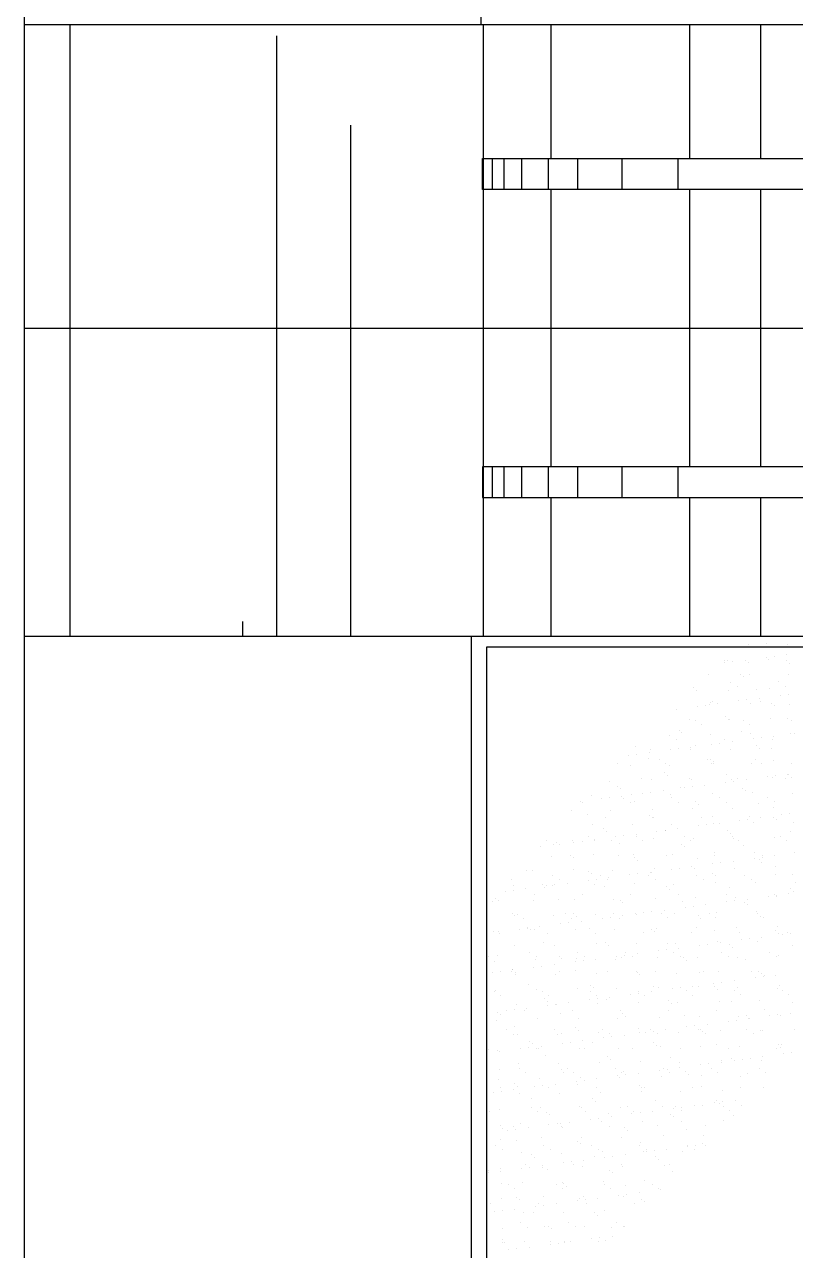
# Model space of a CAD drawing. Header units: inches. Extents: x 8.4 to 50.9, y 14.4 to 39.2.
# Drawn here: x 9.5784 to 9.8285, y 25.3516 to 25.7495 of the extents above; entities that cross this region are included whole.
import ezdxf

# ---------------------------------------------------------------- set-up
doc = ezdxf.new("R2010")
doc.units = ezdxf.units.IN
doc.header["$MEASUREMENT"] = 0
doc.layers.add('02', color=2, linetype='Continuous')

msp = doc.modelspace()

# ---------------------------------------------------------------- linework, layer by layer
at = {"layer": '02'}
for p, q in [((9.5784, 24.551), (9.5784, 26.851)), ((9.7264, 26.851), (9.7264, 25.7495)), ((9.5784, 25.7495), (10.0784, 25.7495)), ((9.59323, 25.651), (9.59323, 25.7495)), ((9.72723, 25.651), (9.72723, 25.7495)), ((9.74923, 25.706), (9.74923, 25.7495)), ((9.79423, 25.706), (9.79423, 25.7495)), ((9.81723, 25.706), (9.81723, 25.7495)), ((9.66023, 25.651), (9.66023, 25.74581)), ((9.68423, 25.651), (9.68423, 25.71681)), ((9.7269, 25.696), (9.7269, 25.706)), ((9.7269, 25.706), (9.9299, 25.706)), ((9.73008, 25.706), (9.73008, 25.696)), ((9.7339, 25.706), (9.7339, 25.696)), ((9.73964, 25.706), (9.73964, 25.696)), ((9.74824, 25.706), (9.74824, 25.696)), ((9.7578, 25.706), (9.7578, 25.696)), ((9.77213, 25.706), (9.77213, 25.696)), ((9.79029, 25.706), (9.79029, 25.696)), ((9.9299, 25.696), (9.7269, 25.696)), ((9.74923, 25.651), (9.74923, 25.696)), ((9.79423, 25.651), (9.79423, 25.696)), ((9.81723, 25.651), (9.81723, 25.696)), ((9.5784, 25.651), (10.0784, 25.651)), ((9.59323, 25.551), (9.59323, 25.651)), ((9.66023, 25.551), (9.66023, 25.651)), ((9.68423, 25.551), (9.68423, 25.651)), ((9.72723, 25.551), (9.72723, 25.651)), ((9.74923, 25.606), (9.74923, 25.651)), ((9.79423, 25.606), (9.79423, 25.651)), ((9.81723, 25.606), (9.81723, 25.651)), ((9.7269, 25.606), (9.7269, 25.596)), ((9.9299, 25.606), (9.7269, 25.606)), ((9.73008, 25.606), (9.73008, 25.596)), ((9.7339, 25.606), (9.7339, 25.596)), ((9.73964, 25.606), (9.73964, 25.596)), ((9.74824, 25.606), (9.74824, 25.596)), ((9.7578, 25.606), (9.7578, 25.596)), ((9.77213, 25.606), (9.77213, 25.596)), ((9.79029, 25.606), (9.79029, 25.596)), ((9.7269, 25.596), (9.9299, 25.596)), ((9.74923, 25.551), (9.74923, 25.596)), ((9.79423, 25.551), (9.79423, 25.596)), ((9.81723, 25.551), (9.81723, 25.596)), ((9.64923, 25.551), (9.64923, 25.55581)), ((9.5784, 25.551), (10.0784, 25.551)), ((9.7234, 24.551), (9.7234, 25.551)), ((9.7284, 24.95396), (9.7284, 25.5475)), ((9.7284, 25.5475), (9.9284, 25.5475)), ((9.8131, 25.54829), (9.8131, 25.54829)), ((9.81895, 25.54867), (9.81895, 25.54867)), ((9.82058, 25.54759), (9.82058, 25.54759)), ((9.82106, 25.54732), (9.82106, 25.54732)), ((9.82589, 25.54823), (9.82589, 25.54823)), ((9.80555, 25.5432), (9.80555, 25.5432)), ((9.80636, 25.54312), (9.80636, 25.54312)), ((9.80809, 25.54269), (9.80809, 25.54269)), ((9.81215, 25.54323), (9.81215, 25.54323)), ((9.81308, 25.54246), (9.81308, 25.54246)), ((9.81894, 25.54412), (9.81894, 25.54412)), ((9.81986, 25.5436), (9.81986, 25.5436)), ((9.82155, 25.54447), (9.82155, 25.54447)), ((9.82556, 25.54303), (9.82556, 25.54303)), ((9.82561, 25.545), (9.82561, 25.545)), ((9.80033, 25.53849), (9.80033, 25.53849)), ((9.80549, 25.54235), (9.80549, 25.54235)), ((9.81053, 25.53864), (9.81053, 25.53864)), ((9.81341, 25.53866), (9.81341, 25.53866)), ((9.82621, 25.5386), (9.82621, 25.5386)), ((9.82648, 25.54219), (9.82648, 25.54219)), ((9.80742, 25.53612), (9.80742, 25.53612)), ((9.80952, 25.53478), (9.80952, 25.53478)), ((9.81145, 25.5378), (9.81145, 25.5378)), ((9.82299, 25.53615), (9.82299, 25.53615)), ((9.82509, 25.5348), (9.82509, 25.5348)), ((9.79549, 25.53425), (9.79549, 25.53425)), ((9.79642, 25.53341), (9.79642, 25.53341)), ((9.80667, 25.53348), (9.80667, 25.53348)), ((9.8158, 25.53381), (9.8158, 25.53381)), ((9.81676, 25.53089), (9.81676, 25.53089)), ((9.82018, 25.53397), (9.82018, 25.53397)), ((9.82355, 25.53178), (9.82355, 25.53178)), ((9.82616, 25.53213), (9.82616, 25.53213)), ((9.78985, 25.52735), (9.78985, 25.52735)), ((9.79664, 25.52824), (9.79664, 25.52824)), ((9.79924, 25.52858), (9.79924, 25.52858)), ((9.80064, 25.52886), (9.80064, 25.52886)), ((9.80077, 25.52942), (9.80077, 25.52942)), ((9.80154, 25.52991), (9.80154, 25.52991)), ((9.8033, 25.52912), (9.8033, 25.52912)), ((9.8101, 25.53001), (9.8101, 25.53001)), ((9.8127, 25.53036), (9.8127, 25.53036)), ((9.81373, 25.52902), (9.81373, 25.52902)), ((9.81711, 25.52994), (9.81711, 25.52994)), ((9.82077, 25.52925), (9.82077, 25.52925)), ((9.82169, 25.52841), (9.82169, 25.52841)), ((9.82652, 25.52896), (9.82652, 25.52896)), ((9.7942, 25.52391), (9.7942, 25.52391)), ((9.79588, 25.52357), (9.79588, 25.52357)), ((9.80574, 25.52486), (9.80574, 25.52486)), ((9.80666, 25.52402), (9.80666, 25.52402)), ((9.80699, 25.52385), (9.80699, 25.52385)), ((9.81145, 25.5236), (9.81145, 25.5236)), ((9.82049, 25.52434), (9.82049, 25.52434)), ((9.82604, 25.52442), (9.82604, 25.52442)), ((9.82702, 25.52363), (9.82702, 25.52363)), ((9.78745, 25.51874), (9.78745, 25.51874)), ((9.79071, 25.52047), (9.79071, 25.52047)), ((9.79163, 25.51963), (9.79163, 25.51963)), ((9.79799, 25.52223), (9.79799, 25.52223)), ((9.80096, 25.51922), (9.80096, 25.51922)), ((9.81101, 25.52003), (9.81101, 25.52003)), ((9.81356, 25.52226), (9.81356, 25.52226)), ((9.81404, 25.51939), (9.81404, 25.51939)), ((9.82137, 25.51855), (9.82137, 25.51855)), ((9.82684, 25.51933), (9.82684, 25.51933)), ((9.82816, 25.51945), (9.82816, 25.51945)), ((9.7766, 25.51524), (9.7766, 25.51524)), ((9.79001, 25.51736), (9.79001, 25.51736)), ((9.79446, 25.51501), (9.79446, 25.51501)), ((9.79598, 25.51564), (9.79598, 25.51564)), ((9.80125, 25.5159), (9.80125, 25.5159)), ((9.80385, 25.51624), (9.80385, 25.51624)), ((9.80558, 25.51739), (9.80558, 25.51739)), ((9.80791, 25.51678), (9.80791, 25.51678)), ((9.81471, 25.51767), (9.81471, 25.51767)), ((9.81599, 25.51547), (9.81599, 25.51547)), ((9.81691, 25.51463), (9.81691, 25.51463)), ((9.81731, 25.51802), (9.81731, 25.51802)), ((9.82081, 25.5147), (9.82081, 25.5147)), ((9.82115, 25.51742), (9.82115, 25.51742)), ((9.77433, 25.51236), (9.77433, 25.51236)), ((9.77693, 25.5127), (9.77693, 25.5127)), ((9.78095, 25.51126), (9.78095, 25.51126)), ((9.781, 25.51324), (9.781, 25.51324)), ((9.78142, 25.51411), (9.78142, 25.51411)), ((9.78435, 25.51102), (9.78435, 25.51102)), ((9.78779, 25.51413), (9.78779, 25.51413)), ((9.79039, 25.51447), (9.79039, 25.51447)), ((9.79451, 25.51428), (9.79451, 25.51428)), ((9.79992, 25.51105), (9.79992, 25.51105)), ((9.80096, 25.51108), (9.80096, 25.51108)), ((9.8073, 25.51421), (9.8073, 25.51421)), ((9.81549, 25.51108), (9.81549, 25.51108)), ((9.82126, 25.51064), (9.82126, 25.51064)), ((9.77089, 25.50965), (9.77089, 25.50965)), ((9.77498, 25.50916), (9.77498, 25.50916)), ((9.78593, 25.5067), (9.78593, 25.5067)), ((9.78646, 25.50968), (9.78646, 25.50968)), ((9.78777, 25.5091), (9.78777, 25.5091)), ((9.80127, 25.50959), (9.80127, 25.50959)), ((9.80188, 25.51024), (9.80188, 25.51024)), ((9.80203, 25.50971), (9.80203, 25.50971)), ((9.81436, 25.50976), (9.81436, 25.50976)), ((9.8176, 25.50973), (9.8176, 25.50973)), ((9.82715, 25.50969), (9.82715, 25.50969)), ((9.76823, 25.50399), (9.76823, 25.50399)), ((9.77848, 25.50481), (9.77848, 25.50481)), ((9.78174, 25.50448), (9.78174, 25.50448)), ((9.78685, 25.50585), (9.78685, 25.50585)), ((9.79405, 25.50484), (9.79405, 25.50484)), ((9.79483, 25.50464), (9.79483, 25.50464)), ((9.79907, 25.50267), (9.79907, 25.50267)), ((9.80586, 25.50356), (9.80586, 25.50356)), ((9.80623, 25.50625), (9.80623, 25.50625)), ((9.80762, 25.50458), (9.80762, 25.50458)), ((9.80846, 25.50391), (9.80846, 25.50391)), ((9.80962, 25.50487), (9.80962, 25.50487)), ((9.81252, 25.50444), (9.81252, 25.50444)), ((9.81932, 25.50534), (9.81932, 25.50534)), ((9.82112, 25.50507), (9.82112, 25.50507)), ((9.82192, 25.50568), (9.82192, 25.50568)), ((9.82519, 25.5049), (9.82519, 25.5049)), ((9.82598, 25.50621), (9.82598, 25.50621)), ((9.82624, 25.50608), (9.82624, 25.50608)), ((9.82716, 25.50524), (9.82716, 25.50524)), ((9.7622, 25.49936), (9.7622, 25.49936)), ((9.7709, 25.50231), (9.7709, 25.50231)), ((9.77182, 25.50146), (9.77182, 25.50146)), ((9.77215, 25.49913), (9.77215, 25.49913)), ((9.77529, 25.49953), (9.77529, 25.49953)), ((9.77894, 25.50002), (9.77894, 25.50002)), ((9.78154, 25.50036), (9.78154, 25.50036)), ((9.78561, 25.5009), (9.78561, 25.5009)), ((9.78808, 25.49947), (9.78808, 25.49947)), ((9.7912, 25.50187), (9.7912, 25.50187)), ((9.7924, 25.50179), (9.7924, 25.50179)), ((9.795, 25.50213), (9.795, 25.50213)), ((9.80159, 25.49995), (9.80159, 25.49995)), ((9.81121, 25.50169), (9.81121, 25.50169)), ((9.81213, 25.50085), (9.81213, 25.50085)), ((9.81467, 25.50012), (9.81467, 25.50012)), ((9.82747, 25.50006), (9.82747, 25.50006)), ((9.75869, 25.49735), (9.75869, 25.49735)), ((9.75936, 25.4971), (9.75936, 25.4971)), ((9.76548, 25.49825), (9.76548, 25.49825)), ((9.76808, 25.49859), (9.76808, 25.49859)), ((9.77282, 25.49847), (9.77282, 25.49847)), ((9.77493, 25.49713), (9.77493, 25.49713)), ((9.77617, 25.49748), (9.77617, 25.49748)), ((9.78205, 25.49484), (9.78205, 25.49484)), ((9.78839, 25.4985), (9.78839, 25.4985)), ((9.7905, 25.49716), (9.7905, 25.49716)), ((9.79514, 25.49501), (9.79514, 25.49501)), ((9.79618, 25.4973), (9.79618, 25.4973)), ((9.7971, 25.49646), (9.7971, 25.49646)), ((9.80396, 25.49853), (9.80396, 25.49853)), ((9.80607, 25.49719), (9.80607, 25.49719)), ((9.80793, 25.49495), (9.80793, 25.49495)), ((9.81648, 25.49686), (9.81648, 25.49686)), ((9.81953, 25.49856), (9.81953, 25.49856)), ((9.82144, 25.49543), (9.82144, 25.49543)), ((9.82164, 25.49721), (9.82164, 25.49721)), ((9.75576, 25.49442), (9.75576, 25.49442)), ((9.76114, 25.49309), (9.76114, 25.49309)), ((9.76695, 25.49227), (9.76695, 25.49227)), ((9.76855, 25.49435), (9.76855, 25.49435)), ((9.78115, 25.49292), (9.78115, 25.49292)), ((9.78207, 25.49207), (9.78207, 25.49207)), ((9.78252, 25.49229), (9.78252, 25.49229)), ((9.79809, 25.49232), (9.79809, 25.49232)), ((9.80145, 25.49247), (9.80145, 25.49247)), ((9.81047, 25.49122), (9.81047, 25.49122)), ((9.81307, 25.49157), (9.81307, 25.49157)), ((9.81366, 25.49235), (9.81366, 25.49235)), ((9.81713, 25.4921), (9.81713, 25.4921)), ((9.82146, 25.4923), (9.82146, 25.4923)), ((9.82238, 25.49146), (9.82238, 25.49146)), ((9.82393, 25.493), (9.82393, 25.493)), ((9.82653, 25.49334), (9.82653, 25.49334)), ((9.76252, 25.48973), (9.76252, 25.48973)), ((9.76612, 25.48853), (9.76612, 25.48853)), ((9.76704, 25.48768), (9.76704, 25.48768)), ((9.77561, 25.48989), (9.77561, 25.48989)), ((9.77676, 25.48679), (9.77676, 25.48679)), ((9.78355, 25.48768), (9.78355, 25.48768)), ((9.78615, 25.48802), (9.78615, 25.48802)), ((9.78642, 25.48809), (9.78642, 25.48809)), ((9.7884, 25.48983), (9.7884, 25.48983)), ((9.79022, 25.48856), (9.79022, 25.48856)), ((9.79701, 25.48945), (9.79701, 25.48945)), ((9.79961, 25.4898), (9.79961, 25.4898)), ((9.8019, 25.49032), (9.8019, 25.49032)), ((9.80368, 25.49033), (9.80368, 25.49033)), ((9.80643, 25.48791), (9.80643, 25.48791)), ((9.80735, 25.48707), (9.80735, 25.48707)), ((9.81499, 25.49049), (9.81499, 25.49049)), ((9.82673, 25.48747), (9.82673, 25.48747)), ((9.82778, 25.49043), (9.82778, 25.49043)), ((9.74577, 25.48271), (9.74577, 25.48271)), ((9.74782, 25.48455), (9.74782, 25.48455)), ((9.74984, 25.48324), (9.74984, 25.48324)), ((9.75109, 25.48414), (9.75109, 25.48414)), ((9.75201, 25.4833), (9.75201, 25.4833)), ((9.75607, 25.48478), (9.75607, 25.48478)), ((9.75663, 25.48414), (9.75663, 25.48414)), ((9.75923, 25.48448), (9.75923, 25.48448)), ((9.76129, 25.48592), (9.76129, 25.48592)), ((9.7633, 25.48501), (9.7633, 25.48501)), ((9.76339, 25.48458), (9.76339, 25.48458)), ((9.76886, 25.48472), (9.76886, 25.48472)), ((9.77009, 25.48591), (9.77009, 25.48591)), ((9.77139, 25.4837), (9.77139, 25.4837)), ((9.77269, 25.48625), (9.77269, 25.48625)), ((9.77686, 25.48595), (9.77686, 25.48595)), ((9.77896, 25.48461), (9.77896, 25.48461)), ((9.78237, 25.48521), (9.78237, 25.48521)), ((9.7914, 25.48353), (9.7914, 25.48353)), ((9.79232, 25.48268), (9.79232, 25.48268)), ((9.79243, 25.48598), (9.79243, 25.48598)), ((9.79453, 25.48464), (9.79453, 25.48464)), ((9.79546, 25.48537), (9.79546, 25.48537)), ((9.808, 25.48601), (9.808, 25.48601)), ((9.80825, 25.48531), (9.80825, 25.48531)), ((9.81011, 25.48467), (9.81011, 25.48467)), ((9.8117, 25.48308), (9.8117, 25.48308)), ((9.82175, 25.4858), (9.82175, 25.4858)), ((9.82357, 25.48604), (9.82357, 25.48604)), ((9.82568, 25.48469), (9.82568, 25.48469)), ((9.74933, 25.47961), (9.74933, 25.47961)), ((9.75541, 25.47972), (9.75541, 25.47972)), ((9.75636, 25.47931), (9.75636, 25.47931)), ((9.76283, 25.48009), (9.76283, 25.48009)), ((9.77098, 25.47974), (9.77098, 25.47974)), ((9.77592, 25.48026), (9.77592, 25.48026)), ((9.77636, 25.47914), (9.77636, 25.47914)), ((9.78655, 25.47977), (9.78655, 25.47977)), ((9.78871, 25.4802), (9.78871, 25.4802)), ((9.80213, 25.4798), (9.80213, 25.4798)), ((9.80222, 25.48069), (9.80222, 25.48069)), ((9.81508, 25.47889), (9.81508, 25.47889)), ((9.8153, 25.48085), (9.8153, 25.48085)), ((9.81768, 25.47923), (9.81768, 25.47923)), ((9.8177, 25.47983), (9.8177, 25.47983)), ((9.82174, 25.47976), (9.82174, 25.47976)), ((9.8281, 25.48079), (9.8281, 25.48079)), ((9.74133, 25.47492), (9.74133, 25.47492)), ((9.7433, 25.47498), (9.7433, 25.47498)), ((9.75639, 25.47515), (9.75639, 25.47515)), ((9.76133, 25.47475), (9.76133, 25.47475)), ((9.76918, 25.47509), (9.76918, 25.47509)), ((9.77729, 25.47829), (9.77729, 25.47829)), ((9.78268, 25.47557), (9.78268, 25.47557)), ((9.78816, 25.47534), (9.78816, 25.47534)), ((9.79076, 25.47568), (9.79076, 25.47568)), ((9.79483, 25.47622), (9.79483, 25.47622)), ((9.79577, 25.47574), (9.79577, 25.47574)), ((9.79667, 25.4787), (9.79667, 25.4787)), ((9.80162, 25.47711), (9.80162, 25.47711)), ((9.80422, 25.47746), (9.80422, 25.47746)), ((9.80829, 25.47799), (9.80829, 25.47799)), ((9.80856, 25.47568), (9.80856, 25.47568)), ((9.81667, 25.47852), (9.81667, 25.47852)), ((9.8176, 25.47768), (9.8176, 25.47768)), ((9.82207, 25.47616), (9.82207, 25.47616)), ((9.73629, 25.472), (9.73629, 25.472)), ((9.74975, 25.47337), (9.74975, 25.47337)), ((9.75186, 25.47203), (9.75186, 25.47203)), ((9.75445, 25.4709), (9.75445, 25.4709)), ((9.76124, 25.4718), (9.76124, 25.4718)), ((9.76226, 25.4739), (9.76226, 25.4739)), ((9.76384, 25.47214), (9.76384, 25.47214)), ((9.76532, 25.4734), (9.76532, 25.4734)), ((9.76743, 25.47206), (9.76743, 25.47206)), ((9.76791, 25.47268), (9.76791, 25.47268)), ((9.7747, 25.47357), (9.7747, 25.47357)), ((9.7773, 25.47391), (9.7773, 25.47391)), ((9.78089, 25.47343), (9.78089, 25.47343)), ((9.78137, 25.47445), (9.78137, 25.47445)), ((9.78164, 25.47431), (9.78164, 25.47431)), ((9.783, 25.47209), (9.783, 25.47209)), ((9.79646, 25.47346), (9.79646, 25.47346)), ((9.79857, 25.47212), (9.79857, 25.47212)), ((9.80164, 25.47414), (9.80164, 25.47414)), ((9.80253, 25.47105), (9.80253, 25.47105)), ((9.80257, 25.47329), (9.80257, 25.47329)), ((9.81204, 25.47349), (9.81204, 25.47349)), ((9.81414, 25.47214), (9.81414, 25.47214)), ((9.81562, 25.47122), (9.81562, 25.47122)), ((9.82195, 25.47369), (9.82195, 25.47369)), ((9.82761, 25.47352), (9.82761, 25.47352)), ((9.82841, 25.47116), (9.82841, 25.47116)), ((9.73432, 25.46825), (9.73432, 25.46825)), ((9.73685, 25.47003), (9.73685, 25.47003)), ((9.73693, 25.4686), (9.73693, 25.4686)), ((9.74099, 25.46913), (9.74099, 25.46913)), ((9.74388, 25.46717), (9.74388, 25.46717)), ((9.7463, 25.47036), (9.7463, 25.47036)), ((9.74722, 25.46952), (9.74722, 25.46952)), ((9.74778, 25.47003), (9.74778, 25.47003)), ((9.74964, 25.46997), (9.74964, 25.46997)), ((9.75038, 25.47037), (9.75038, 25.47037)), ((9.75945, 25.4672), (9.75945, 25.4672)), ((9.76315, 25.47046), (9.76315, 25.47046)), ((9.76661, 25.46992), (9.76661, 25.46992)), ((9.77502, 25.46722), (9.77502, 25.46722)), ((9.77624, 25.47063), (9.77624, 25.47063)), ((9.78661, 25.46975), (9.78661, 25.46975)), ((9.78753, 25.4689), (9.78753, 25.4689)), ((9.78903, 25.47057), (9.78903, 25.47057)), ((9.79059, 25.46725), (9.79059, 25.46725)), ((9.80616, 25.46728), (9.80616, 25.46728)), ((9.80691, 25.4693), (9.80691, 25.4693)), ((9.82173, 25.46731), (9.82173, 25.46731)), ((9.82229, 25.46689), (9.82229, 25.46689)), ((9.82635, 25.46742), (9.82635, 25.46742)), ((9.82692, 25.46913), (9.82692, 25.46913)), ((9.82784, 25.46829), (9.82784, 25.46829)), ((9.73011, 25.46486), (9.73011, 25.46486)), ((9.73127, 25.46597), (9.73127, 25.46597)), ((9.73219, 25.46513), (9.73219, 25.46513)), ((9.74361, 25.46535), (9.74361, 25.46535)), ((9.75157, 25.46553), (9.75157, 25.46553)), ((9.7567, 25.46551), (9.7567, 25.46551)), ((9.76949, 25.46545), (9.76949, 25.46545)), ((9.77158, 25.46536), (9.77158, 25.46536)), ((9.7725, 25.46451), (9.7725, 25.46451)), ((9.783, 25.46594), (9.783, 25.46594)), ((9.79188, 25.46492), (9.79188, 25.46492)), ((9.79277, 25.463), (9.79277, 25.463)), ((9.79537, 25.46335), (9.79537, 25.46335)), ((9.79609, 25.46611), (9.79609, 25.46611)), ((9.79944, 25.46388), (9.79944, 25.46388)), ((9.80623, 25.46477), (9.80623, 25.46477)), ((9.80883, 25.46512), (9.80883, 25.46512)), ((9.80888, 25.46604), (9.80888, 25.46604)), ((9.81189, 25.46474), (9.81189, 25.46474)), ((9.81281, 25.4639), (9.81281, 25.4639)), ((9.8129, 25.46565), (9.8129, 25.46565)), ((9.81969, 25.46655), (9.81969, 25.46655)), ((9.82238, 25.46653), (9.82238, 25.46653)), ((9.73654, 25.46114), (9.73654, 25.46114)), ((9.73717, 25.4604), (9.73717, 25.4604)), ((9.73822, 25.46083), (9.73822, 25.46083)), ((9.74033, 25.45948), (9.74033, 25.45948)), ((9.74996, 25.46034), (9.74996, 25.46034)), ((9.75379, 25.46085), (9.75379, 25.46085)), ((9.7559, 25.45951), (9.7559, 25.45951)), ((9.75655, 25.46097), (9.75655, 25.46097)), ((9.75747, 25.46013), (9.75747, 25.46013)), ((9.76346, 25.46083), (9.76346, 25.46083)), ((9.76585, 25.45946), (9.76585, 25.45946)), ((9.76845, 25.4598), (9.76845, 25.4598)), ((9.76936, 25.46088), (9.76936, 25.46088)), ((9.77147, 25.45954), (9.77147, 25.45954)), ((9.77252, 25.46034), (9.77252, 25.46034)), ((9.77655, 25.46099), (9.77655, 25.46099)), ((9.77685, 25.46053), (9.77685, 25.46053)), ((9.77931, 25.46123), (9.77931, 25.46123)), ((9.78191, 25.46157), (9.78191, 25.46157)), ((9.78493, 25.46091), (9.78493, 25.46091)), ((9.78598, 25.46211), (9.78598, 25.46211)), ((9.78704, 25.45957), (9.78704, 25.45957)), ((9.78934, 25.46093), (9.78934, 25.46093)), ((9.79686, 25.46036), (9.79686, 25.46036)), ((9.79778, 25.45951), (9.79778, 25.45951)), ((9.8005, 25.46094), (9.8005, 25.46094)), ((9.80261, 25.4596), (9.80261, 25.4596)), ((9.80285, 25.46142), (9.80285, 25.46142)), ((9.81593, 25.46158), (9.81593, 25.46158)), ((9.81607, 25.46097), (9.81607, 25.46097)), ((9.81716, 25.45991), (9.81716, 25.45991)), ((9.81818, 25.45962), (9.81818, 25.45962)), ((9.73043, 25.45523), (9.73043, 25.45523)), ((9.73214, 25.45502), (9.73214, 25.45502)), ((9.73893, 25.45592), (9.73893, 25.45592)), ((9.74152, 25.45658), (9.74152, 25.45658)), ((9.74154, 25.45626), (9.74154, 25.45626)), ((9.74244, 25.45574), (9.74244, 25.45574)), ((9.74393, 25.45571), (9.74393, 25.45571)), ((9.7456, 25.45679), (9.7456, 25.45679)), ((9.75239, 25.45769), (9.75239, 25.45769)), ((9.75499, 25.45803), (9.75499, 25.45803)), ((9.75702, 25.45588), (9.75702, 25.45588)), ((9.75906, 25.45856), (9.75906, 25.45856)), ((9.76182, 25.45614), (9.76182, 25.45614)), ((9.76981, 25.45582), (9.76981, 25.45582)), ((9.78183, 25.45597), (9.78183, 25.45597)), ((9.78275, 25.45512), (9.78275, 25.45512)), ((9.78331, 25.4563), (9.78331, 25.4563)), ((9.7964, 25.45647), (9.7964, 25.45647)), ((9.80213, 25.45553), (9.80213, 25.45553)), ((9.80919, 25.45641), (9.80919, 25.45641)), ((9.82214, 25.45535), (9.82214, 25.45535)), ((9.8227, 25.4569), (9.8227, 25.4569)), ((9.73235, 25.45462), (9.73235, 25.45462)), ((9.74679, 25.45175), (9.74679, 25.45175)), ((9.74792, 25.45465), (9.74792, 25.45465)), ((9.76349, 25.45468), (9.76349, 25.45468)), ((9.76378, 25.45119), (9.76378, 25.45119)), ((9.7668, 25.45158), (9.7668, 25.45158)), ((9.77687, 25.45136), (9.77687, 25.45136)), ((9.77906, 25.4547), (9.77906, 25.4547)), ((9.7871, 25.45114), (9.7871, 25.45114)), ((9.78966, 25.4513), (9.78966, 25.4513)), ((9.79463, 25.45473), (9.79463, 25.45473)), ((9.79998, 25.45101), (9.79998, 25.45101)), ((9.80316, 25.45178), (9.80316, 25.45178)), ((9.80405, 25.45154), (9.80405, 25.45154)), ((9.80711, 25.45097), (9.80711, 25.45097)), ((9.8102, 25.45476), (9.8102, 25.45476)), ((9.81084, 25.45244), (9.81084, 25.45244)), ((9.81344, 25.45278), (9.81344, 25.45278)), ((9.81625, 25.45195), (9.81625, 25.45195)), ((9.81751, 25.45331), (9.81751, 25.45331)), ((9.82306, 25.45451), (9.82306, 25.45451)), ((9.8243, 25.45421), (9.8243, 25.45421)), ((9.82577, 25.45479), (9.82577, 25.45479)), ((9.8269, 25.45455), (9.8269, 25.45455)), ((9.7288, 25.44693), (9.7288, 25.44693)), ((9.73176, 25.44736), (9.73176, 25.44736)), ((9.73748, 25.45077), (9.73748, 25.45077)), ((9.74226, 25.44831), (9.74226, 25.44831)), ((9.74437, 25.44696), (9.74437, 25.44696)), ((9.75027, 25.4507), (9.75027, 25.4507)), ((9.75177, 25.44719), (9.75177, 25.44719)), ((9.75783, 25.44833), (9.75783, 25.44833)), ((9.75994, 25.44699), (9.75994, 25.44699)), ((9.76772, 25.45073), (9.76772, 25.45073)), ((9.77046, 25.44712), (9.77046, 25.44712)), ((9.77306, 25.44746), (9.77306, 25.44746)), ((9.7734, 25.44836), (9.7734, 25.44836)), ((9.77551, 25.44702), (9.77551, 25.44702)), ((9.77713, 25.448), (9.77713, 25.448)), ((9.78392, 25.44889), (9.78392, 25.44889)), ((9.78652, 25.44923), (9.78652, 25.44923)), ((9.78897, 25.44839), (9.78897, 25.44839)), ((9.79059, 25.44977), (9.79059, 25.44977)), ((9.79108, 25.44705), (9.79108, 25.44705)), ((9.79738, 25.45066), (9.79738, 25.45066)), ((9.80454, 25.44842), (9.80454, 25.44842)), ((9.80665, 25.44708), (9.80665, 25.44708)), ((9.80803, 25.45012), (9.80803, 25.45012)), ((9.82011, 25.44845), (9.82011, 25.44845)), ((9.82222, 25.4471), (9.82222, 25.4471)), ((9.82301, 25.44726), (9.82301, 25.44726)), ((9.82741, 25.45052), (9.82741, 25.45052)), ((9.73074, 25.44559), (9.73074, 25.44559)), ((9.74354, 25.44358), (9.74354, 25.44358)), ((9.74424, 25.44608), (9.74424, 25.44608)), ((9.74615, 25.44392), (9.74615, 25.44392)), ((9.75021, 25.44445), (9.75021, 25.44445)), ((9.75269, 25.44635), (9.75269, 25.44635)), ((9.757, 25.44535), (9.757, 25.44535)), ((9.75733, 25.44625), (9.75733, 25.44625)), ((9.7596, 25.44569), (9.7596, 25.44569)), ((9.76367, 25.44623), (9.76367, 25.44623)), ((9.77012, 25.44618), (9.77012, 25.44618)), ((9.77207, 25.44675), (9.77207, 25.44675)), ((9.78363, 25.44667), (9.78363, 25.44667)), ((9.79208, 25.44658), (9.79208, 25.44658)), ((9.793, 25.44573), (9.793, 25.44573)), ((9.79672, 25.44684), (9.79672, 25.44684)), ((9.80951, 25.44678), (9.80951, 25.44678)), ((9.81238, 25.44613), (9.81238, 25.44613)), ((9.73008, 25.4418), (9.73008, 25.4418)), ((9.73269, 25.44215), (9.73269, 25.44215)), ((9.73639, 25.4421), (9.73639, 25.4421)), ((9.73674, 25.4428), (9.73674, 25.4428)), ((9.73675, 25.44268), (9.73675, 25.44268)), ((9.73766, 25.44196), (9.73766, 25.44196)), ((9.7378, 25.44113), (9.7378, 25.44113)), ((9.75059, 25.44107), (9.75059, 25.44107)), ((9.75196, 25.44213), (9.75196, 25.44213)), ((9.75704, 25.44236), (9.75704, 25.44236)), ((9.76409, 25.44156), (9.76409, 25.44156)), ((9.76753, 25.44215), (9.76753, 25.44215)), ((9.77705, 25.44219), (9.77705, 25.44219)), ((9.77718, 25.44172), (9.77718, 25.44172)), ((9.77797, 25.44134), (9.77797, 25.44134)), ((9.7831, 25.44218), (9.7831, 25.44218)), ((9.78997, 25.44166), (9.78997, 25.44166)), ((9.79735, 25.44175), (9.79735, 25.44175)), ((9.79867, 25.44221), (9.79867, 25.44221)), ((9.80348, 25.44215), (9.80348, 25.44215)), ((9.80866, 25.4392), (9.80866, 25.4392)), ((9.81424, 25.44224), (9.81424, 25.44224)), ((9.81545, 25.4401), (9.81545, 25.4401)), ((9.81656, 25.44232), (9.81656, 25.44232)), ((9.81736, 25.44157), (9.81736, 25.44157)), ((9.81805, 25.44044), (9.81805, 25.44044)), ((9.81828, 25.44073), (9.81828, 25.44073)), ((9.82212, 25.44097), (9.82212, 25.44097)), ((9.73073, 25.43576), (9.73073, 25.43576)), ((9.73106, 25.43596), (9.73106, 25.43596)), ((9.74201, 25.43797), (9.74201, 25.43797)), ((9.74456, 25.43644), (9.74456, 25.43644)), ((9.7463, 25.43579), (9.7463, 25.43579)), ((9.75765, 25.43661), (9.75765, 25.43661)), ((9.76187, 25.43581), (9.76187, 25.43581)), ((9.76202, 25.4378), (9.76202, 25.4378)), ((9.76294, 25.43696), (9.76294, 25.43696)), ((9.77044, 25.43655), (9.77044, 25.43655)), ((9.77744, 25.43584), (9.77744, 25.43584)), ((9.77767, 25.43512), (9.77767, 25.43512)), ((9.78174, 25.43566), (9.78174, 25.43566)), ((9.78232, 25.43736), (9.78232, 25.43736)), ((9.78394, 25.43704), (9.78394, 25.43704)), ((9.78853, 25.43655), (9.78853, 25.43655)), ((9.79113, 25.4369), (9.79113, 25.4369)), ((9.79301, 25.43587), (9.79301, 25.43587)), ((9.7952, 25.43743), (9.7952, 25.43743)), ((9.79703, 25.4372), (9.79703, 25.4372)), ((9.80199, 25.43833), (9.80199, 25.43833)), ((9.80233, 25.43719), (9.80233, 25.43719)), ((9.80325, 25.43634), (9.80325, 25.43634)), ((9.80459, 25.43867), (9.80459, 25.43867)), ((9.80858, 25.4359), (9.80858, 25.4359)), ((9.80982, 25.43714), (9.80982, 25.43714)), ((9.82263, 25.43674), (9.82263, 25.43674)), ((9.82333, 25.43763), (9.82333, 25.43763)), ((9.82415, 25.43593), (9.82415, 25.43593)), ((9.73283, 25.43441), (9.73283, 25.43441)), ((9.73811, 25.4315), (9.73811, 25.4315)), ((9.74699, 25.43341), (9.74699, 25.43341)), ((9.74791, 25.43257), (9.74791, 25.43257)), ((9.74815, 25.43124), (9.74815, 25.43124)), ((9.7484, 25.43444), (9.7484, 25.43444)), ((9.75076, 25.43158), (9.75076, 25.43158)), ((9.7509, 25.43144), (9.7509, 25.43144)), ((9.75482, 25.43212), (9.75482, 25.43212)), ((9.76161, 25.43301), (9.76161, 25.43301)), ((9.76398, 25.43447), (9.76398, 25.43447)), ((9.76421, 25.43335), (9.76421, 25.43335)), ((9.76441, 25.43192), (9.76441, 25.43192)), ((9.76729, 25.43297), (9.76729, 25.43297)), ((9.76828, 25.43389), (9.76828, 25.43389)), ((9.77507, 25.43478), (9.77507, 25.43478)), ((9.7775, 25.43209), (9.7775, 25.43209)), ((9.77955, 25.4345), (9.77955, 25.4345)), ((9.7873, 25.4328), (9.7873, 25.4328)), ((9.78822, 25.43195), (9.78822, 25.43195)), ((9.79029, 25.43203), (9.79029, 25.43203)), ((9.79512, 25.43453), (9.79512, 25.43453)), ((9.80379, 25.43252), (9.80379, 25.43252)), ((9.8076, 25.43236), (9.8076, 25.43236)), ((9.81069, 25.43456), (9.81069, 25.43456)), ((9.81688, 25.43268), (9.81688, 25.43268)), ((9.82626, 25.43458), (9.82626, 25.43458)), ((9.82761, 25.43218), (9.82761, 25.43218)), ((9.73196, 25.42902), (9.73196, 25.42902)), ((9.73288, 25.42818), (9.73288, 25.42818)), ((9.73469, 25.42947), (9.73469, 25.42947)), ((9.7373, 25.42981), (9.7373, 25.42981)), ((9.74042, 25.42958), (9.74042, 25.42958)), ((9.74136, 25.43034), (9.74136, 25.43034)), ((9.75226, 25.42858), (9.75226, 25.42858)), ((9.756, 25.42961), (9.756, 25.42961)), ((9.77157, 25.42963), (9.77157, 25.42963)), ((9.77227, 25.42841), (9.77227, 25.42841)), ((9.77319, 25.42757), (9.77319, 25.42757)), ((9.78426, 25.4274), (9.78426, 25.4274)), ((9.78714, 25.42966), (9.78714, 25.42966)), ((9.79257, 25.42797), (9.79257, 25.42797)), ((9.79735, 25.42757), (9.79735, 25.42757)), ((9.80271, 25.42969), (9.80271, 25.42969)), ((9.81014, 25.42751), (9.81014, 25.42751)), ((9.81257, 25.4278), (9.81257, 25.4278)), ((9.81828, 25.42972), (9.81828, 25.42972)), ((9.82006, 25.42776), (9.82006, 25.42776)), ((9.82266, 25.4281), (9.82266, 25.4281)), ((9.82364, 25.42799), (9.82364, 25.42799)), ((9.82673, 25.42864), (9.82673, 25.42864)), ((9.73137, 25.42632), (9.73137, 25.42632)), ((9.73476, 25.42324), (9.73476, 25.42324)), ((9.73723, 25.42419), (9.73723, 25.42419)), ((9.74487, 25.42681), (9.74487, 25.42681)), ((9.75033, 25.42326), (9.75033, 25.42326)), ((9.75723, 25.42402), (9.75723, 25.42402)), ((9.75796, 25.42698), (9.75796, 25.42698)), ((9.75816, 25.42318), (9.75816, 25.42318)), ((9.76591, 25.42329), (9.76591, 25.42329)), ((9.77075, 25.42692), (9.77075, 25.42692)), ((9.77754, 25.42358), (9.77754, 25.42358)), ((9.78148, 25.42332), (9.78148, 25.42332)), ((9.78635, 25.42332), (9.78635, 25.42332)), ((9.79314, 25.42421), (9.79314, 25.42421)), ((9.79574, 25.42456), (9.79574, 25.42456)), ((9.79705, 25.42335), (9.79705, 25.42335)), ((9.79754, 25.42341), (9.79754, 25.42341)), ((9.79981, 25.42509), (9.79981, 25.42509)), ((9.8066, 25.42599), (9.8066, 25.42599)), ((9.8092, 25.42633), (9.8092, 25.42633)), ((9.81262, 25.42338), (9.81262, 25.42338)), ((9.81327, 25.42686), (9.81327, 25.42686)), ((9.8135, 25.42695), (9.8135, 25.42695)), ((9.81719, 25.42305), (9.81719, 25.42305)), ((9.82819, 25.42341), (9.82819, 25.42341)), ((9.73687, 25.42189), (9.73687, 25.42189)), ((9.73843, 25.42186), (9.73843, 25.42186)), ((9.7422, 25.41963), (9.7422, 25.41963)), ((9.75122, 25.4218), (9.75122, 25.4218)), ((9.75244, 25.42192), (9.75244, 25.42192)), ((9.75537, 25.41924), (9.75537, 25.41924)), ((9.75943, 25.41978), (9.75943, 25.41978)), ((9.76251, 25.41919), (9.76251, 25.41919)), ((9.76472, 25.42229), (9.76472, 25.42229)), ((9.76622, 25.42067), (9.76622, 25.42067)), ((9.76801, 25.42195), (9.76801, 25.42195)), ((9.76882, 25.42101), (9.76882, 25.42101)), ((9.77289, 25.42155), (9.77289, 25.42155)), ((9.77781, 25.42246), (9.77781, 25.42246)), ((9.77968, 25.42244), (9.77968, 25.42244)), ((9.78228, 25.42279), (9.78228, 25.42279)), ((9.78358, 25.42198), (9.78358, 25.42198)), ((9.7906, 25.42239), (9.7906, 25.42239)), ((9.79847, 25.42256), (9.79847, 25.42256)), ((9.79915, 25.42201), (9.79915, 25.42201)), ((9.80411, 25.42288), (9.80411, 25.42288)), ((9.81473, 25.42203), (9.81473, 25.42203)), ((9.81785, 25.42297), (9.81785, 25.42297)), ((9.72845, 25.4157), (9.72845, 25.4157)), ((9.72889, 25.41703), (9.72889, 25.41703)), ((9.73169, 25.41669), (9.73169, 25.41669)), ((9.73251, 25.41623), (9.73251, 25.41623)), ((9.7393, 25.41713), (9.7393, 25.41713)), ((9.74191, 25.41747), (9.74191, 25.41747)), ((9.74313, 25.41879), (9.74313, 25.41879)), ((9.74446, 25.41706), (9.74446, 25.41706)), ((9.74519, 25.41718), (9.74519, 25.41718)), ((9.74597, 25.418), (9.74597, 25.418)), ((9.75276, 25.4189), (9.75276, 25.4189)), ((9.75828, 25.41734), (9.75828, 25.41734)), ((9.76003, 25.41709), (9.76003, 25.41709)), ((9.77107, 25.41728), (9.77107, 25.41728)), ((9.7756, 25.41711), (9.7756, 25.41711)), ((9.78251, 25.41902), (9.78251, 25.41902)), ((9.78344, 25.41817), (9.78344, 25.41817)), ((9.78457, 25.41777), (9.78457, 25.41777)), ((9.79117, 25.41714), (9.79117, 25.41714)), ((9.79766, 25.41794), (9.79766, 25.41794)), ((9.80282, 25.41858), (9.80282, 25.41858)), ((9.80675, 25.41717), (9.80675, 25.41717)), ((9.81045, 25.41787), (9.81045, 25.41787)), ((9.82232, 25.4172), (9.82232, 25.4172)), ((9.82282, 25.4184), (9.82282, 25.4184)), ((9.82374, 25.41756), (9.82374, 25.41756)), ((9.82396, 25.41836), (9.82396, 25.41836)), ((9.82467, 25.41542), (9.82467, 25.41542)), ((9.82727, 25.41576), (9.82727, 25.41576)), ((9.73874, 25.41223), (9.73874, 25.41223)), ((9.74748, 25.4148), (9.74748, 25.4148)), ((9.75153, 25.41217), (9.75153, 25.41217)), ((9.76504, 25.41265), (9.76504, 25.41265)), ((9.76748, 25.41463), (9.76748, 25.41463)), ((9.7684, 25.41379), (9.7684, 25.41379)), ((9.77813, 25.41282), (9.77813, 25.41282)), ((9.78779, 25.41419), (9.78779, 25.41419)), ((9.79092, 25.41276), (9.79092, 25.41276)), ((9.79775, 25.41188), (9.79775, 25.41188)), ((9.80035, 25.41222), (9.80035, 25.41222)), ((9.80442, 25.41325), (9.80442, 25.41325)), ((9.80442, 25.41275), (9.80442, 25.41275)), ((9.80779, 25.41402), (9.80779, 25.41402)), ((9.80871, 25.41317), (9.80871, 25.41317)), ((9.81121, 25.41365), (9.81121, 25.41365)), ((9.81381, 25.41399), (9.81381, 25.41399)), ((9.81751, 25.41341), (9.81751, 25.41341)), ((9.81788, 25.41453), (9.81788, 25.41453)), ((9.73245, 25.41041), (9.73245, 25.41041)), ((9.7388, 25.41072), (9.7388, 25.41072)), ((9.74091, 25.40937), (9.74091, 25.40937)), ((9.7455, 25.40754), (9.7455, 25.40754)), ((9.75245, 25.41024), (9.75245, 25.41024)), ((9.75337, 25.4094), (9.75337, 25.4094)), ((9.75437, 25.41074), (9.75437, 25.41074)), ((9.75648, 25.4094), (9.75648, 25.4094)), ((9.75859, 25.40771), (9.75859, 25.40771)), ((9.76404, 25.40744), (9.76404, 25.40744)), ((9.76994, 25.41077), (9.76994, 25.41077)), ((9.77083, 25.40833), (9.77083, 25.40833)), ((9.77138, 25.40765), (9.77138, 25.40765)), ((9.77205, 25.40943), (9.77205, 25.40943)), ((9.77275, 25.4098), (9.77275, 25.4098)), ((9.77343, 25.40867), (9.77343, 25.40867)), ((9.7775, 25.40921), (9.7775, 25.40921)), ((9.78429, 25.4101), (9.78429, 25.4101)), ((9.78489, 25.40813), (9.78489, 25.40813)), ((9.78551, 25.4108), (9.78551, 25.4108)), ((9.78689, 25.41045), (9.78689, 25.41045)), ((9.78762, 25.40946), (9.78762, 25.40946)), ((9.79096, 25.41098), (9.79096, 25.41098)), ((9.79276, 25.40963), (9.79276, 25.40963)), ((9.79368, 25.40878), (9.79368, 25.40878)), ((9.79798, 25.4083), (9.79798, 25.4083)), ((9.80108, 25.41083), (9.80108, 25.41083)), ((9.80319, 25.40949), (9.80319, 25.40949)), ((9.81077, 25.40824), (9.81077, 25.40824)), ((9.81306, 25.40919), (9.81306, 25.40919)), ((9.81666, 25.41086), (9.81666, 25.41086)), ((9.81876, 25.40951), (9.81876, 25.40951)), ((9.732, 25.40706), (9.732, 25.40706)), ((9.73293, 25.40451), (9.73293, 25.40451)), ((9.73306, 25.40336), (9.73306, 25.40336)), ((9.73712, 25.40389), (9.73712, 25.40389)), ((9.73742, 25.40585), (9.73742, 25.40585)), ((9.73834, 25.40501), (9.73834, 25.40501)), ((9.74391, 25.40479), (9.74391, 25.40479)), ((9.74652, 25.40513), (9.74652, 25.40513)), ((9.7485, 25.40454), (9.7485, 25.40454)), ((9.75058, 25.40567), (9.75058, 25.40567)), ((9.75737, 25.40656), (9.75737, 25.40656)), ((9.75772, 25.40541), (9.75772, 25.40541)), ((9.75998, 25.4069), (9.75998, 25.4069)), ((9.76407, 25.40457), (9.76407, 25.40457)), ((9.77773, 25.40524), (9.77773, 25.40524)), ((9.77844, 25.40319), (9.77844, 25.40319)), ((9.77865, 25.4044), (9.77865, 25.4044)), ((9.77964, 25.40459), (9.77964, 25.40459)), ((9.79123, 25.40313), (9.79123, 25.40313)), ((9.79521, 25.40462), (9.79521, 25.40462)), ((9.79803, 25.4048), (9.79803, 25.4048)), ((9.80474, 25.40361), (9.80474, 25.40361)), ((9.81078, 25.40465), (9.81078, 25.40465)), ((9.81804, 25.40463), (9.81804, 25.40463)), ((9.73046, 25.40302), (9.73046, 25.40302)), ((9.73906, 25.4026), (9.73906, 25.4026)), ((9.74269, 25.40102), (9.74269, 25.40102)), ((9.75185, 25.40253), (9.75185, 25.40253)), ((9.7627, 25.40085), (9.7627, 25.40085)), ((9.76362, 25.40001), (9.76362, 25.40001)), ((9.76535, 25.40302), (9.76535, 25.40302)), ((9.783, 25.40041), (9.783, 25.40041)), ((9.80236, 25.39954), (9.80236, 25.39954)), ((9.80301, 25.40024), (9.80301, 25.40024)), ((9.80393, 25.39939), (9.80393, 25.39939)), ((9.80496, 25.39988), (9.80496, 25.39988)), ((9.80903, 25.40041), (9.80903, 25.40041)), ((9.72938, 25.39682), (9.72938, 25.39682)), ((9.73232, 25.39742), (9.73232, 25.39742)), ((9.74284, 25.3982), (9.74284, 25.3982)), ((9.74495, 25.39685), (9.74495, 25.39685)), ((9.74582, 25.39791), (9.74582, 25.39791)), ((9.74767, 25.39646), (9.74767, 25.39646)), ((9.74859, 25.39562), (9.74859, 25.39562)), ((9.75841, 25.39822), (9.75841, 25.39822)), ((9.75891, 25.39807), (9.75891, 25.39807)), ((9.76052, 25.39688), (9.76052, 25.39688)), ((9.76797, 25.39602), (9.76797, 25.39602)), ((9.7717, 25.39801), (9.7717, 25.39801)), ((9.77398, 25.39825), (9.77398, 25.39825)), ((9.77544, 25.39599), (9.77544, 25.39599)), ((9.77609, 25.39691), (9.77609, 25.39691)), ((9.77804, 25.39634), (9.77804, 25.39634)), ((9.78211, 25.39687), (9.78211, 25.39687)), ((9.7852, 25.3985), (9.7852, 25.3985)), ((9.78798, 25.39585), (9.78798, 25.39585)), ((9.7889, 25.39776), (9.7889, 25.39776)), ((9.78955, 25.39828), (9.78955, 25.39828)), ((9.7915, 25.39811), (9.7915, 25.39811)), ((9.79166, 25.39694), (9.79166, 25.39694)), ((9.79557, 25.39864), (9.79557, 25.39864)), ((9.79829, 25.39867), (9.79829, 25.39867)), ((9.80512, 25.39831), (9.80512, 25.39831)), ((9.80723, 25.39697), (9.80723, 25.39697)), ((9.80828, 25.39541), (9.80828, 25.39541)), ((9.81108, 25.39861), (9.81108, 25.39861)), ((9.73264, 25.39207), (9.73264, 25.39207)), ((9.73356, 25.39123), (9.73356, 25.39123)), ((9.73697, 25.39199), (9.73697, 25.39199)), ((9.73937, 25.39296), (9.73937, 25.39296)), ((9.74173, 25.39156), (9.74173, 25.39156)), ((9.74852, 25.39245), (9.74852, 25.39245)), ((9.75113, 25.39279), (9.75113, 25.39279)), ((9.75216, 25.3929), (9.75216, 25.3929)), ((9.75254, 25.39202), (9.75254, 25.39202)), ((9.75294, 25.39163), (9.75294, 25.39163)), ((9.75519, 25.39333), (9.75519, 25.39333)), ((9.76198, 25.39422), (9.76198, 25.39422)), ((9.76459, 25.39456), (9.76459, 25.39456)), ((9.76567, 25.39339), (9.76567, 25.39339)), ((9.76811, 25.39204), (9.76811, 25.39204)), ((9.76865, 25.3951), (9.76865, 25.3951)), ((9.77295, 25.39146), (9.77295, 25.39146)), ((9.77876, 25.39355), (9.77876, 25.39355)), ((9.78368, 25.39207), (9.78368, 25.39207)), ((9.7889, 25.395), (9.7889, 25.395)), ((9.79155, 25.39349), (9.79155, 25.39349)), ((9.79925, 25.3921), (9.79925, 25.3921)), ((9.80505, 25.39398), (9.80505, 25.39398)), ((9.73263, 25.38779), (9.73263, 25.38779)), ((9.73507, 25.39068), (9.73507, 25.39068)), ((9.73767, 25.39102), (9.73767, 25.39102)), ((9.73791, 25.38724), (9.73791, 25.38724)), ((9.74613, 25.38827), (9.74613, 25.38827)), ((9.75922, 25.38844), (9.75922, 25.38844)), ((9.77201, 25.38838), (9.77201, 25.38838)), ((9.77387, 25.39062), (9.77387, 25.39062)), ((9.78552, 25.38887), (9.78552, 25.38887)), ((9.79325, 25.39102), (9.79325, 25.39102)), ((9.79861, 25.38903), (9.79861, 25.38903)), ((9.73131, 25.38565), (9.73131, 25.38565)), ((9.73342, 25.3843), (9.73342, 25.3843)), ((9.73969, 25.38333), (9.73969, 25.38333)), ((9.74688, 25.38567), (9.74688, 25.38567)), ((9.74899, 25.38433), (9.74899, 25.38433)), ((9.75248, 25.38327), (9.75248, 25.38327)), ((9.75792, 25.38707), (9.75792, 25.38707)), ((9.75884, 25.38623), (9.75884, 25.38623)), ((9.76245, 25.3857), (9.76245, 25.3857)), ((9.76456, 25.38436), (9.76456, 25.38436)), ((9.76598, 25.38375), (9.76598, 25.38375)), ((9.77802, 25.38573), (9.77802, 25.38573)), ((9.77822, 25.38663), (9.77822, 25.38663)), ((9.77907, 25.38392), (9.77907, 25.38392)), ((9.78005, 25.38365), (9.78005, 25.38365)), ((9.78013, 25.38439), (9.78013, 25.38439)), ((9.78265, 25.384), (9.78265, 25.384)), ((9.78672, 25.38453), (9.78672, 25.38453)), ((9.79186, 25.38386), (9.79186, 25.38386)), ((9.79351, 25.38543), (9.79351, 25.38543)), ((9.79359, 25.38576), (9.79359, 25.38576)), ((9.7957, 25.38442), (9.7957, 25.38442)), ((9.79611, 25.38577), (9.79611, 25.38577)), ((9.79823, 25.38646), (9.79823, 25.38646)), ((9.79915, 25.38561), (9.79915, 25.38561)), ((9.74101, 25.37947), (9.74101, 25.37947)), ((9.74289, 25.38268), (9.74289, 25.38268)), ((9.74381, 25.38184), (9.74381, 25.38184)), ((9.75313, 25.38011), (9.75313, 25.38011)), ((9.75574, 25.38045), (9.75574, 25.38045)), ((9.75658, 25.3795), (9.75658, 25.3795)), ((9.7598, 25.38099), (9.7598, 25.38099)), ((9.76319, 25.38224), (9.76319, 25.38224)), ((9.76659, 25.38188), (9.76659, 25.38188)), ((9.7692, 25.38222), (9.7692, 25.38222)), ((9.77215, 25.37952), (9.77215, 25.37952)), ((9.77326, 25.38276), (9.77326, 25.38276)), ((9.7832, 25.38207), (9.7832, 25.38207)), ((9.78412, 25.38123), (9.78412, 25.38123)), ((9.78772, 25.37955), (9.78772, 25.37955)), ((9.72878, 25.37745), (9.72878, 25.37745)), ((9.72882, 25.37691), (9.72882, 25.37691)), ((9.73288, 25.37744), (9.73288, 25.37744)), ((9.73295, 25.37815), (9.73295, 25.37815)), ((9.73968, 25.37834), (9.73968, 25.37834)), ((9.74228, 25.37868), (9.74228, 25.37868)), ((9.74634, 25.37922), (9.74634, 25.37922)), ((9.74645, 25.37864), (9.74645, 25.37864)), ((9.74816, 25.37785), (9.74816, 25.37785)), ((9.75954, 25.37881), (9.75954, 25.37881)), ((9.76817, 25.37768), (9.76817, 25.37768)), ((9.76909, 25.37684), (9.76909, 25.37684)), ((9.77233, 25.37875), (9.77233, 25.37875)), ((9.78583, 25.37923), (9.78583, 25.37923)), ((9.78847, 25.37724), (9.78847, 25.37724)), ((9.73313, 25.37347), (9.73313, 25.37347)), ((9.73535, 25.37313), (9.73535, 25.37313)), ((9.73745, 25.37178), (9.73745, 25.37178)), ((9.74, 25.37369), (9.74, 25.37369)), ((9.75092, 25.37315), (9.75092, 25.37315)), ((9.75279, 25.37363), (9.75279, 25.37363)), ((9.75302, 25.37181), (9.75302, 25.37181)), ((9.75314, 25.37329), (9.75314, 25.37329)), ((9.75406, 25.37245), (9.75406, 25.37245)), ((9.7663, 25.37412), (9.7663, 25.37412)), ((9.76649, 25.37318), (9.76649, 25.37318)), ((9.7686, 25.37184), (9.7686, 25.37184)), ((9.77344, 25.37285), (9.77344, 25.37285)), ((9.77939, 25.37429), (9.77939, 25.37429)), ((9.78206, 25.37321), (9.78206, 25.37321)), ((9.78417, 25.37187), (9.78417, 25.37187)), ((9.78466, 25.37132), (9.78466, 25.37132)), ((9.73326, 25.36852), (9.73326, 25.36852)), ((9.7381, 25.3689), (9.7381, 25.3689)), ((9.73903, 25.36806), (9.73903, 25.36806)), ((9.74676, 25.36901), (9.74676, 25.36901)), ((9.75774, 25.36777), (9.75774, 25.36777)), ((9.75841, 25.36846), (9.75841, 25.36846)), ((9.75985, 25.36917), (9.75985, 25.36917)), ((9.76035, 25.36811), (9.76035, 25.36811)), ((9.76441, 25.36865), (9.76441, 25.36865)), ((9.7712, 25.36954), (9.7712, 25.36954)), ((9.77264, 25.36911), (9.77264, 25.36911)), ((9.77381, 25.36989), (9.77381, 25.36989)), ((9.77787, 25.37042), (9.77787, 25.37042)), ((9.77841, 25.36829), (9.77841, 25.36829)), ((9.77934, 25.36745), (9.77934, 25.36745)), ((9.72947, 25.36692), (9.72947, 25.36692)), ((9.73083, 25.36423), (9.73083, 25.36423)), ((9.73343, 25.36457), (9.73343, 25.36457)), ((9.73749, 25.36511), (9.73749, 25.36511)), ((9.74032, 25.36406), (9.74032, 25.36406)), ((9.74338, 25.36407), (9.74338, 25.36407)), ((9.74429, 25.366), (9.74429, 25.366)), ((9.74504, 25.36695), (9.74504, 25.36695)), ((9.74689, 25.36634), (9.74689, 25.36634)), ((9.75095, 25.36688), (9.75095, 25.36688)), ((9.75311, 25.364), (9.75311, 25.364)), ((9.76062, 25.36698), (9.76062, 25.36698)), ((9.76338, 25.3639), (9.76338, 25.3639)), ((9.76661, 25.36448), (9.76661, 25.36448)), ((9.77619, 25.367), (9.77619, 25.367)), ((9.73938, 25.36061), (9.73938, 25.36061)), ((9.74708, 25.35937), (9.74708, 25.35937)), ((9.74835, 25.35951), (9.74835, 25.35951)), ((9.75495, 25.36063), (9.75495, 25.36063)), ((9.76017, 25.35954), (9.76017, 25.35954)), ((9.76431, 25.36306), (9.76431, 25.36306)), ((9.77053, 25.36066), (9.77053, 25.36066)), ((9.77296, 25.35948), (9.77296, 25.35948)), ((9.73358, 25.35888), (9.73358, 25.35888)), ((9.74149, 25.35926), (9.74149, 25.35926)), ((9.74927, 25.35867), (9.74927, 25.35867)), ((9.75706, 25.35929), (9.75706, 25.35929)), ((9.76235, 25.35543), (9.76235, 25.35543)), ((9.76496, 25.35578), (9.76496, 25.35578)), ((9.76866, 25.35907), (9.76866, 25.35907)), ((9.76902, 25.35631), (9.76902, 25.35631)), ((9.77263, 25.35932), (9.77263, 25.35932)), ((9.73332, 25.35513), (9.73332, 25.35513)), ((9.73351, 25.3544), (9.73351, 25.3544)), ((9.73424, 25.35428), (9.73424, 25.35428)), ((9.73544, 25.35189), (9.73544, 25.35189)), ((9.73804, 25.35223), (9.73804, 25.35223)), ((9.74063, 25.35443), (9.74063, 25.35443)), ((9.7421, 25.35277), (9.7421, 25.35277)), ((9.7489, 25.35366), (9.7489, 25.35366)), ((9.74908, 25.35443), (9.74908, 25.35443)), ((9.7515, 25.354), (9.7515, 25.354)), ((9.75342, 25.35436), (9.75342, 25.35436)), ((9.75362, 25.35468), (9.75362, 25.35468)), ((9.75556, 25.35454), (9.75556, 25.35454)), ((9.76465, 25.35445), (9.76465, 25.35445)), ((9.76693, 25.35485), (9.76693, 25.35485))]:
    msp.add_line(p, q, dxfattribs=at)

doc.saveas('drawing.dxf')
